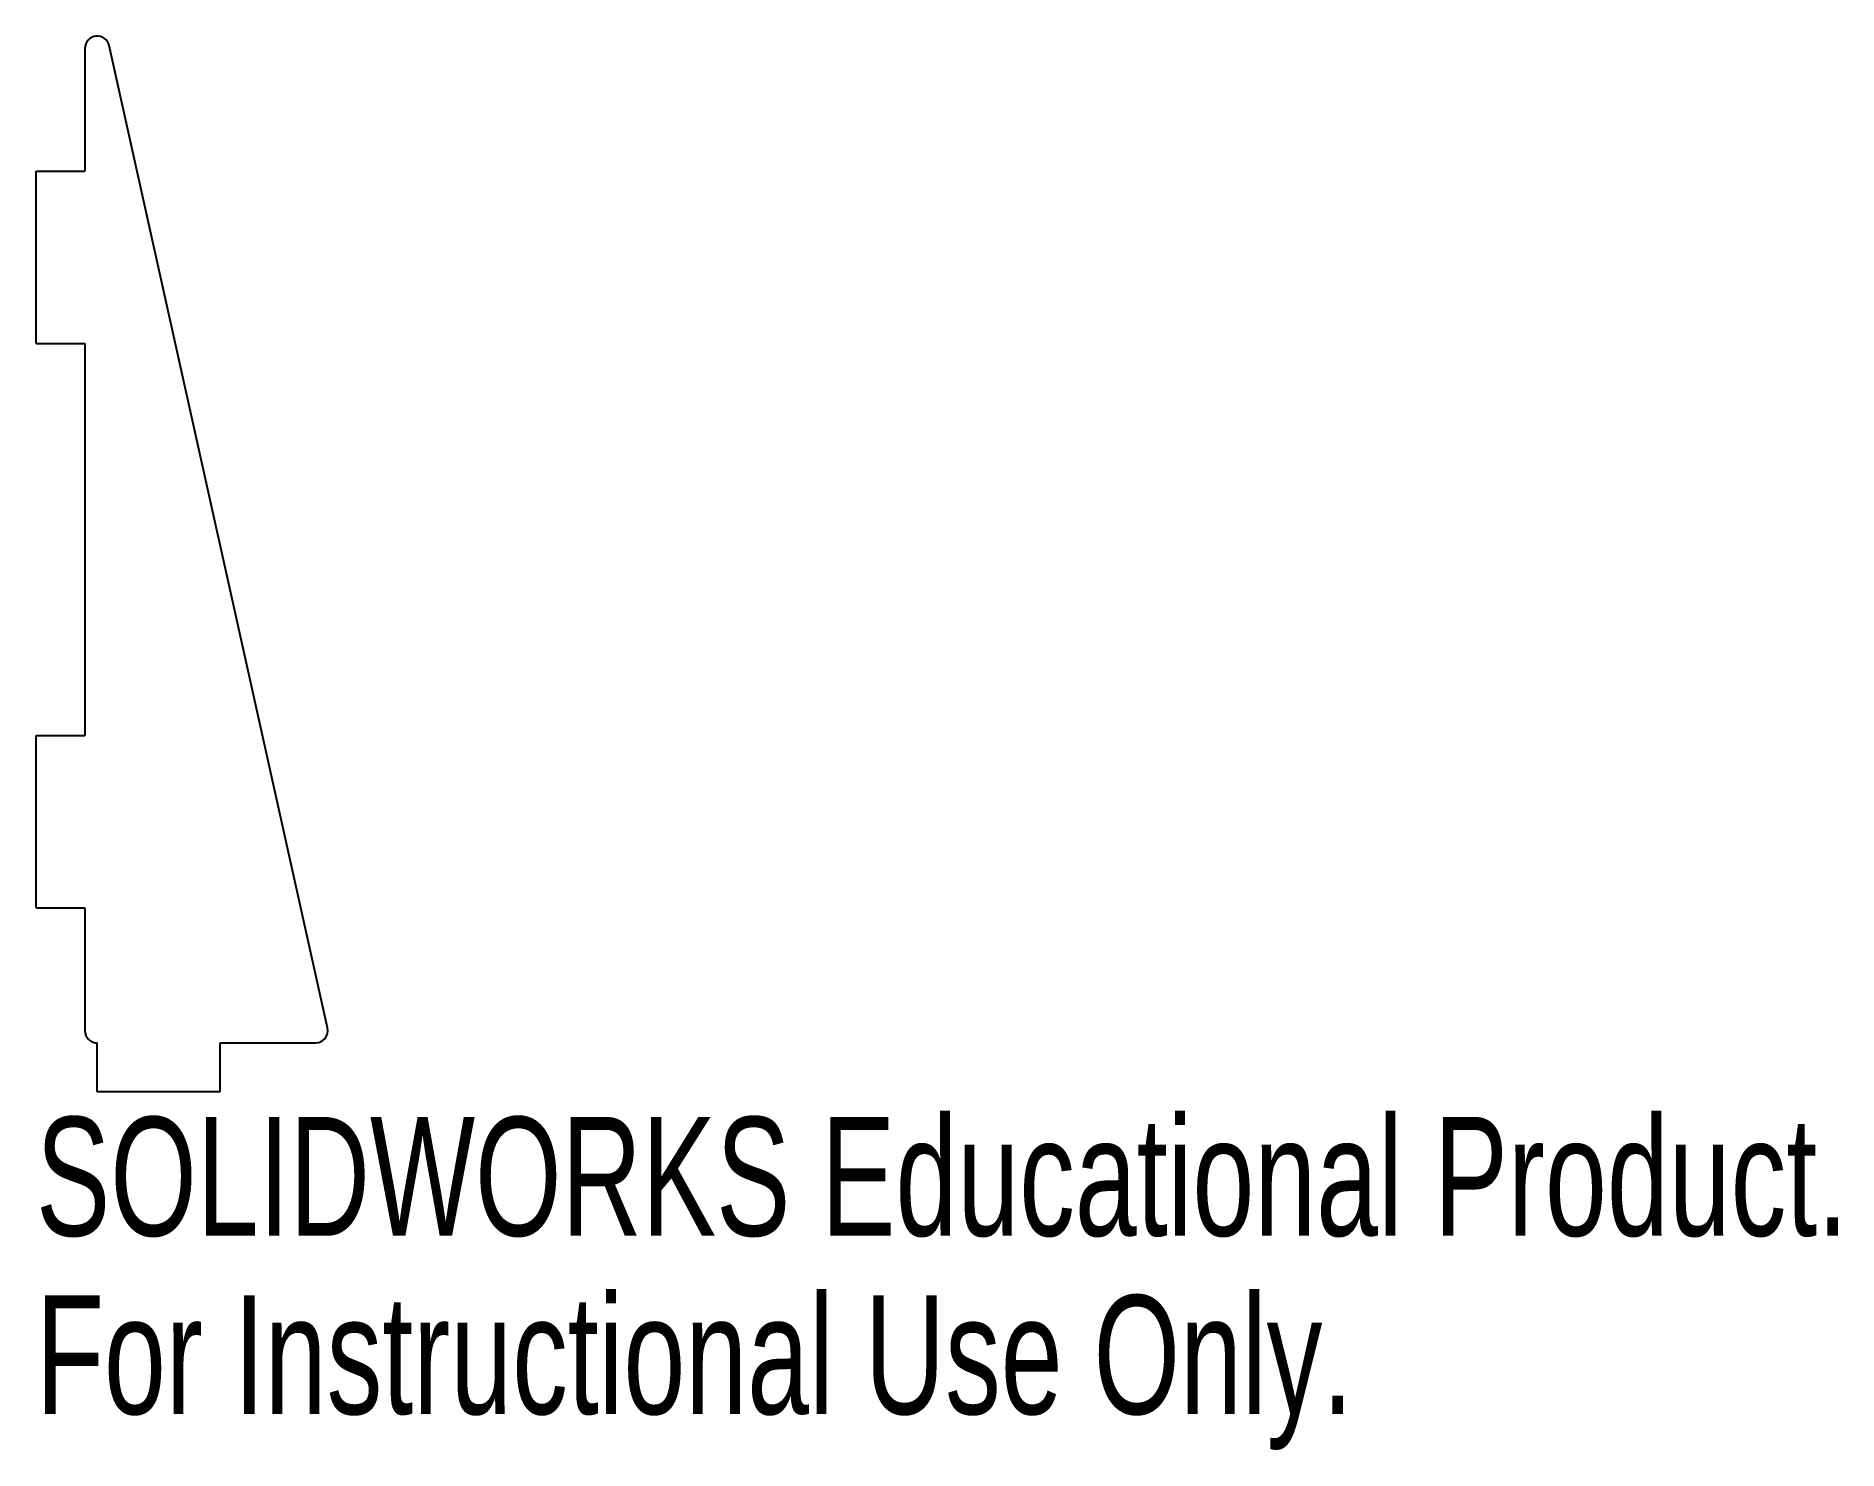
# Model space of a CAD drawing. Header units: millimetres. Extents: x 24.5 to 97.8, y -16.6 to 40.9.
import ezdxf

# ---------------------------------------------------------------- set-up
doc = ezdxf.new("R2010")
doc.units = ezdxf.units.MM
doc.styles.add('SLDTEXTSTYLE0', font='TXT', dxfattribs={"width": 0.7})

msp = doc.modelspace()

# ---------------------------------------------------------------- linework, layer by layer
at = {"color": 7, "linetype": 'Continuous', "lineweight": 25}
for p, q in [((26.49, 40.445), (26.49, 35.445)), ((36.355, 0.608), (27.478, 40.554)), ((24.5, 35.445), (26.49, 35.445)), ((24.5, 28.445), (24.5, 35.445)), ((24.5, 28.445), (26.49, 28.445)), ((26.49, 28.445), (26.49, 12.5)), ((24.5, 12.5), (26.49, 12.5)), ((24.5, 5.5), (24.5, 12.5)), ((24.5, 5.5), (26.49, 5.5)), ((26.49, 5.5), (26.49, 0.5)), ((26.99, -1.99), (26.99, 0)), ((31.99, -1.99), (31.99, 0)), ((31.99, 0), (35.867, 0)), ((31.99, -1.99), (26.99, -1.99))]:
    msp.add_line(p, q, dxfattribs=at)
for centre, start, end in [((26.99, 40.445), 12.52881, 180), ((26.99, 0.5), 180, 270), ((35.867, 0.5), 270, 12.52881)]:
    msp.add_arc(centre, 0.5, start, end, dxfattribs=at)

# ---------------------------------------------------------------- texts
at = {"color": 7, "linetype": 'Continuous', "char_height": 4.83362, "attachment_point": 1, "style": 'SLDTEXTSTYLE0'}
for s, insert in [('SOLIDWORKS Educational Product.', (24.5, -3.01)), ('For Instructional Use Only.', (24.5, -10.26))]:
    msp.add_mtext(s, dxfattribs=dict(at, insert=insert))

doc.saveas('drawing.dxf')
